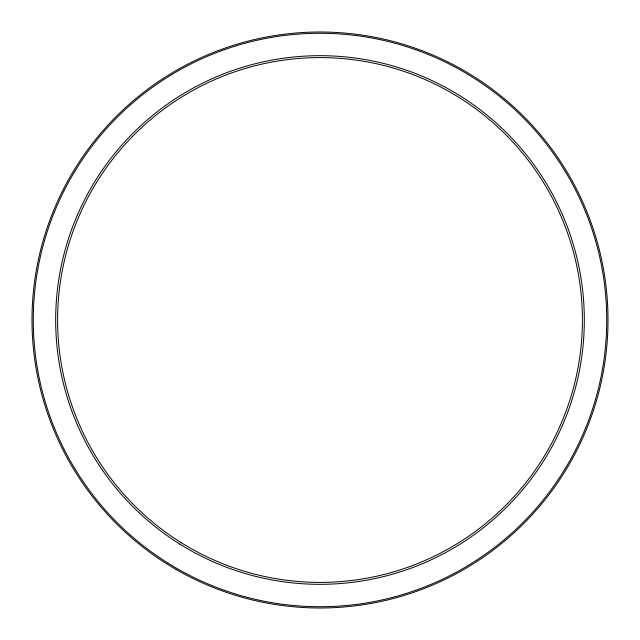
<?xml version="1.0" encoding="UTF-8"?>
<svg xmlns="http://www.w3.org/2000/svg" width="640" height="640" viewBox="0 0 640 640"><rect width="100%" height="100%" fill="white"/><g stroke="black" fill="none" stroke-linecap="round" stroke-linejoin="round"><path stroke-width="0.96" d="M168.064 563.152A286.72 286.72 0 0 0 606.544 330.008A286.72 286.72 0 0 0 185.392 66.84A286.72 286.72 0 0 0 168.064 563.152M176 569.416A288 288 0 0 0 608 320A288 288 0 0 0 176 70.584A288 288 0 0 0 176 569.416M179.928 544.16A264.32 264.32 0 0 0 584.16 329.224A264.32 264.32 0 0 0 195.912 86.616A264.32 264.32 0 0 0 179.928 544.16M180.952 542.528A262.4 262.4 0 0 0 582.24 329.16A262.4 262.4 0 0 0 196.808 88.312A262.4 262.4 0 0 0 180.952 542.528"/></g></svg>
